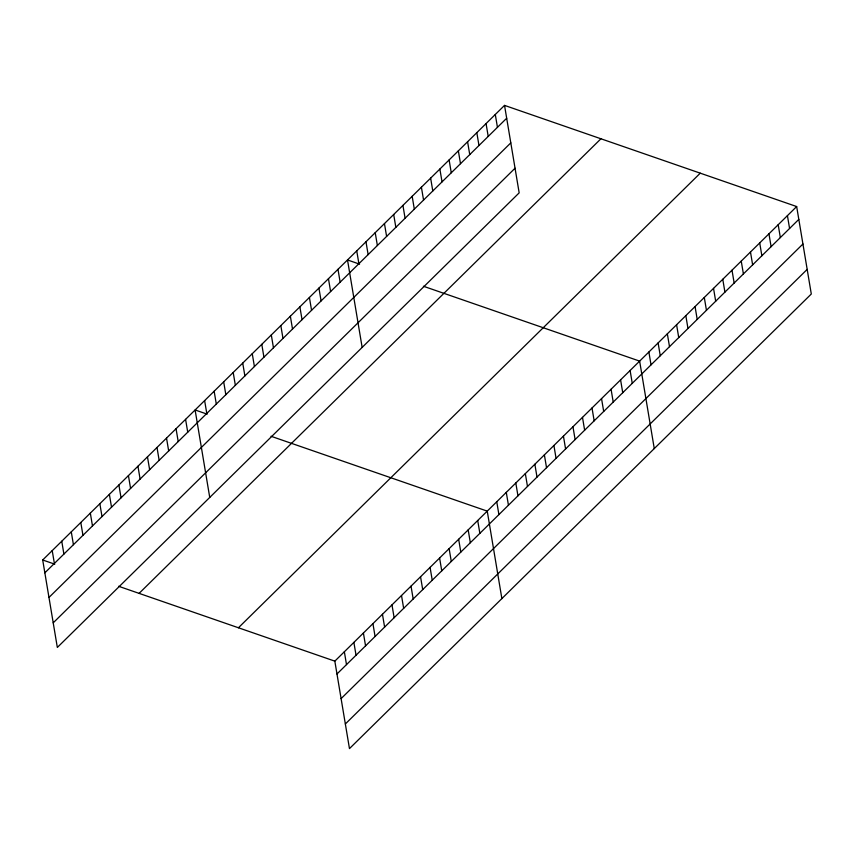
<?xml version="1.0" encoding="UTF-8"?>
<svg xmlns="http://www.w3.org/2000/svg" width="854" height="854" viewBox="0 0 854 854"><rect width="100%" height="100%" fill="white"/><g stroke="black" fill="none" stroke-linecap="round" stroke-linejoin="round"><path stroke-width="1.28" d="M504.533 105.394L519.168 192.855L57.335 647.449L42.7 559.989L504.533 105.394L796.665 206.551L811.3 294.011L349.467 748.606L334.832 661.145L796.665 206.551M44.846 572.831L506.689 118.236M48.966 597.458L510.809 142.864M53.215 622.833L515.047 168.227M139.106 593.37L600.938 138.775M238.426 627.765L700.259 173.17M336.978 673.987L798.81 219.393M341.098 698.615L802.931 244.009M345.347 723.978L807.179 269.384M359.566 264.132L347.514 259.958L362.149 347.418M423.424 286.25L639.635 361.114L654.271 448.574M207.159 414.147L195.107 409.973L209.742 497.434M271.028 436.266L487.239 511.13L501.874 598.59M42.7 559.989L54.752 564.163M118.621 586.282L334.832 661.145M787.431 215.635L789.576 228.477M778.186 224.73L780.342 237.572M768.952 233.825L771.109 246.667M759.718 242.92L761.864 255.762M750.485 252.005L752.63 264.847M741.24 261.1L743.396 273.942M732.006 270.195L734.152 283.037M722.772 279.279L724.918 292.121M713.538 288.374L715.684 301.216M704.294 297.47L706.45 310.312M695.06 306.565L697.206 319.407M685.826 315.649L687.972 328.491M676.592 324.744L678.738 337.586M667.348 333.839L669.504 346.681M658.114 342.924L660.259 355.766M648.88 352.019L651.026 364.861M630.113 370.487L632.259 383.329M620.591 379.859L622.737 392.701M611.069 389.243L613.215 402.085M601.536 398.615L603.693 411.457M592.014 407.988L594.16 420.83M582.492 417.371L584.638 430.213M572.959 426.744L575.116 439.586M563.437 436.116L565.583 448.958M553.915 445.5L556.061 458.342M495.299 114.489L497.444 127.331M544.382 454.872L546.539 467.714M486.065 123.574L488.21 136.416M534.86 464.245L537.006 477.087M476.82 132.669L478.977 145.511M525.338 473.628L527.484 486.47M467.586 141.764L469.743 154.606M515.805 483.001L517.962 495.843M458.352 150.859L460.498 163.701M506.283 492.374L508.44 505.216M449.119 159.944L451.264 172.786M496.761 501.757L498.907 514.599M439.874 169.039L442.03 181.881M430.64 178.134L432.786 190.976M477.706 520.502L479.863 533.344M421.406 187.218L423.552 200.06M468.184 529.886L470.33 542.728M412.172 196.313L414.318 209.155M402.928 205.408L405.084 218.25M458.662 539.258L460.808 552.1M393.694 214.493L395.84 227.335M449.129 548.631L451.286 561.473M384.46 223.588L386.606 236.43M439.607 558.014L441.753 570.856M375.226 232.683L377.372 245.525M430.085 567.387L432.231 580.229M365.982 241.778L368.138 254.62M420.552 576.76L422.709 589.602M356.748 250.862L358.893 263.705M411.03 586.143L413.176 598.985M401.508 595.516L403.654 608.358M337.981 269.33L340.138 282.172M391.986 604.888L394.132 617.73M328.459 278.714L330.605 291.556M382.453 614.272L384.61 627.114M318.937 288.086L321.083 300.928M372.931 623.644L375.077 636.486M309.415 297.459L311.561 310.301M363.409 633.017L365.555 645.859M299.882 306.842L302.038 319.684M353.876 642.4L356.033 655.242M290.36 316.215L292.506 329.057M344.354 651.773L346.5 664.615M280.838 325.587L282.984 338.43M271.305 334.971L273.461 347.813M261.783 344.343L263.929 357.185M252.261 353.716L254.407 366.558M242.728 363.099L244.884 375.941M233.206 372.472L235.352 385.314M223.684 381.845L225.83 394.687M214.151 391.228L216.308 404.07M204.629 400.601L206.785 413.443M185.585 419.357L187.731 432.199M176.052 428.729L178.208 441.571M166.53 438.102L168.676 450.944M157.008 447.485L159.154 460.327M147.475 456.858L149.631 469.7M137.953 466.231L140.099 479.073M128.431 475.603L130.577 488.445M118.898 484.987L121.054 497.829M109.376 494.359L111.522 507.201M99.854 503.732L102 516.574M90.332 513.115L92.478 525.957M80.799 522.488L82.955 535.33M71.277 531.861L73.423 544.703M61.755 541.244L63.901 554.086M52.222 550.616L54.378 563.459"/></g></svg>
